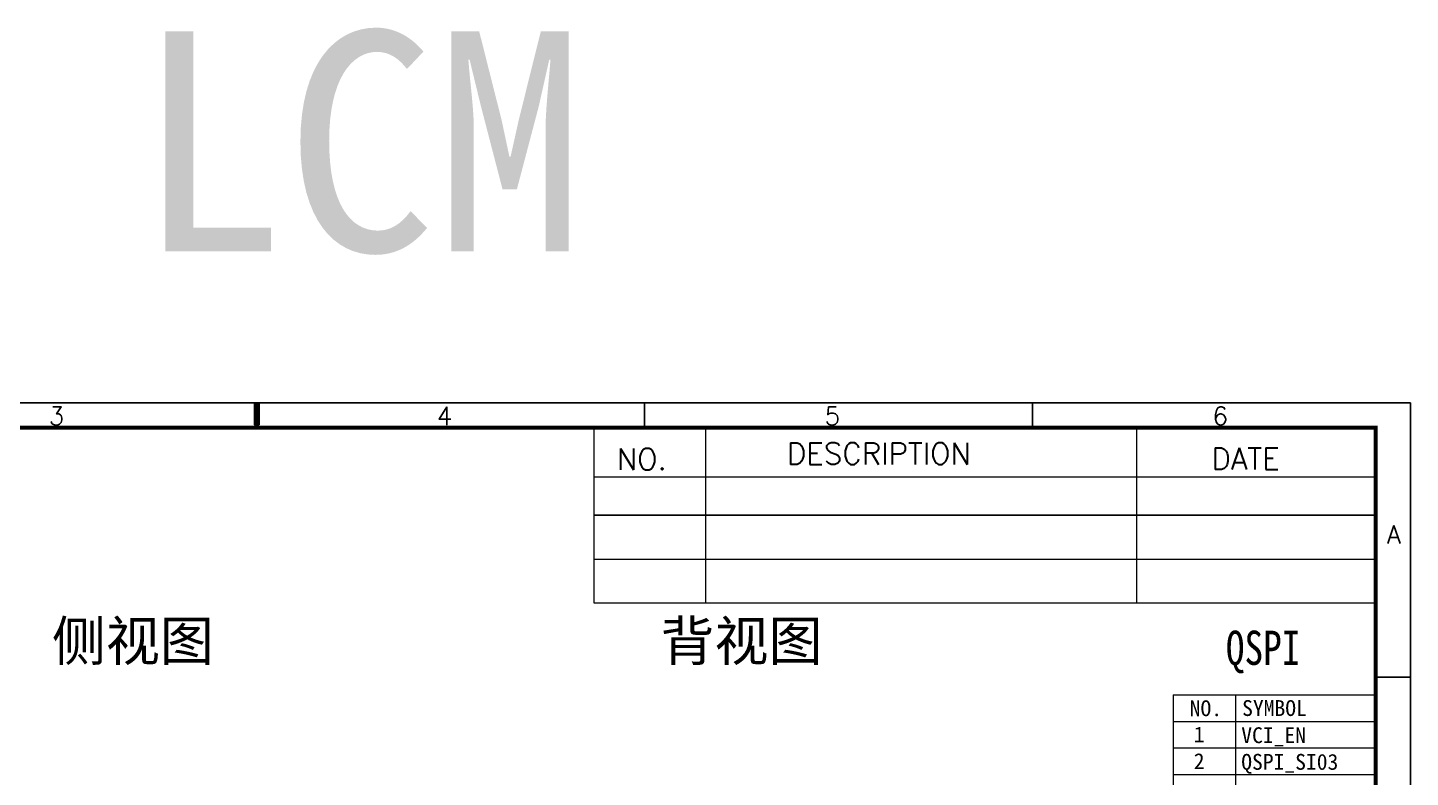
# Model space of a CAD drawing. Header units: millimetres. Extents: x -2596 to -724, y -1791 to -1070.
# Drawn here: x -2021.9 to -1795.7, y -1555.1 to -1432.5 of the extents above; entities that cross this region are included whole.
import ezdxf

# ---------------------------------------------------------------- set-up
doc = ezdxf.new("R2010")
doc.units = ezdxf.units.MM
doc.layers.add('dim', color=3, linetype='Continuous')
doc.layers.add('图框', color=7, linetype='Continuous', lineweight=0)
doc.styles.add('RD', font='ROMAND.shx', dxfattribs={"width": 0.8})
doc.styles.add('ROMANS', font='romans.shx', dxfattribs={"bigfont": 'gbcbig.shx'})
doc.styles.get("Standard").update_dxf_attribs({"font": 'txt.shx'})
doc.styles.add('XR', font='simhei.ttf')
doc.styles.add('ZI2.5', font='', dxfattribs={"height": 2.5})
doc.styles.add('中文', font='')
doc.styles.get('ZI2.5').set_extended_font_data('SimSun')
doc.styles.get('中文').set_extended_font_data('SimSun')

msp = doc.modelspace()

# ---------------------------------------------------------------- linework, layer by layer
for p, q in [((-1920.937, -1497.888), (-1920.937, -1493.856)), ((-1857.482, -1497.888), (-1857.482, -1493.856)), ((-1795.681, -1538.723), (-1801.367, -1538.723))]:
    msp.add_line(p, q)
at = {"color": 7}
msp.add_line((-1801.367, -1655.412), (-1801.367, -1526.565), dxfattribs=at)
msp.add_lwpolyline([(-1984.393, -1497.888, 0, 5.128, 0), (-1984.393, -1495.744, 1.026, 1.026, 0), (-1984.393, -1493.856, 1.026, 1.026, 0)], format="xyseb")
msp.add_lwpolyline([(-2174.758, -1493.856), (-1795.681, -1493.856), (-1795.681, -1762.705), (-2174.758, -1762.705), (-2174.758, -1493.856)])
at = {"color": 7, "linetype": 'Continuous', "const_width": 0.652}
msp.add_lwpolyline([(-2169.072, -1758.672), (-1801.367, -1758.672), (-1801.367, -1497.888), (-2169.072, -1497.888)], close=True, dxfattribs=at)
at = {"lineweight": 9}
for points in [[(-1929.237, -1497.888), (-1929.237, -1519.396), (-1801.367, -1519.396)], [(-1910.985, -1497.888), (-1910.985, -1519.396)], [(-1840.484, -1497.888), (-1840.484, -1519.396)], [(-1929.237, -1505.058), (-1929.237, -1526.565), (-1801.367, -1526.565)], [(-1929.237, -1505.924), (-1801.367, -1505.924)], [(-1910.985, -1505.058), (-1910.985, -1526.565)], [(-1840.484, -1505.058), (-1840.484, -1526.565)]]:
    msp.add_lwpolyline(points, dxfattribs=at)
msp.add_lwpolyline([(-1801.367, -1512.227), (-1929.237, -1512.227)], close=True, dxfattribs=at)
msp.add_lwpolyline([(-1801.367, -1512.227), (-1929.237, -1512.227)], close=True, dxfattribs=at)
at = {"layer": '图框', "color": 3, "lineweight": 5}
for p, q in [((-1834.47, -1541.604), (-1834.47, -1650.52)), ((-1834.47, -1541.604), (-1801.367, -1541.604)), ((-1824.305, -1541.604), (-1824.305, -1650.52)), ((-1801.367, -1541.604), (-1801.367, -1650.52)), ((-1834.47, -1545.961), (-1801.367, -1545.961)), ((-1834.47, -1550.317), (-1801.367, -1550.317)), ((-1834.47, -1554.674), (-1801.367, -1554.674))]:
    msp.add_line(p, q, dxfattribs=at)

# ---------------------------------------------------------------- texts
at = {"lineweight": 9, "style": 'ROMANS'}
for s, height, p in [('NO.', 3.5273, (-1925.479, -1504.816)), ('DESCRIPTION', 3.52729, (-1897.668, -1503.907)), ('DATE', 3.5273, (-1828.232, -1504.758))]:
    msp.add_text(s, height=height, dxfattribs=at).set_placement(p)
at = {"color": 1, "insert": (-2004.183, -1433.045), "char_height": 36, "width": 230.43966, "attachment_point": 1, "style": 'XR'}
msp.add_mtext('LCM', dxfattribs=at)
at = {"char_height": 2.957, "attachment_point": 1}
for s, insert, width in [('3', (-2018.401, -1494.524), 6.60575), ('4', (-1954.946, -1494.524), 2.38614), ('5', (-1891.491, -1494.524), 2.4736), ('6', (-1828.035, -1494.524), 6.08077), ('A', (-1799.506, -1513.889), 16.15987)]:
    msp.add_mtext(s, dxfattribs=dict(at, insert=insert, width=width))
at = {"layer": 'Defpoints', "color": 252, "lineweight": 5, "insert": (-1825.858, -1531.123), "char_height": 5.59706, "width": 21.70021, "attachment_point": 1, "style": 'RD'}
msp.add_mtext('{\\fSimSun|b0|i0|c134|p2;\\C1;QSPI}', dxfattribs=at)
at = {"layer": 'dim', "color": 7, "char_height": 6.46963, "width": 235.87695, "attachment_point": 1, "style": '中文'}
for s, insert in [('{\\fSimSun|b0|i0|c134|p54;侧视图}', (-2017.888, -1529.568)), ('{\\fSimSun|b0|i0|c134|p54;背视图}', (-1918.337, -1529.568))]:
    msp.add_mtext(s, dxfattribs=dict(at, insert=insert))
at = {"layer": '图框', "color": 3, "linetype": 'ByBlock', "style": 'ZI2.5'}
for s, p in [('NO.', (-1831.772, -1545.115)), ('SYMBOL', (-1823.195, -1545.082))]:
    msp.add_text(s, height=2.5932, dxfattribs=at).set_placement(p)
at = {"layer": '图框', "color": 3, "lineweight": 5, "style": 'ZI2.5'}
for s, height, p in [('1', 2.593, (-1831.11, -1549.414)), ('VCI_EN', 2.5932, (-1823.34, -1549.523)), ('2', 2.593, (-1831.11, -1553.772)), ('QSPI_SI03', 2.5932, (-1823.34, -1553.88))]:
    msp.add_text(s, height=height, dxfattribs=at).set_placement(p)

doc.saveas('drawing.dxf')
